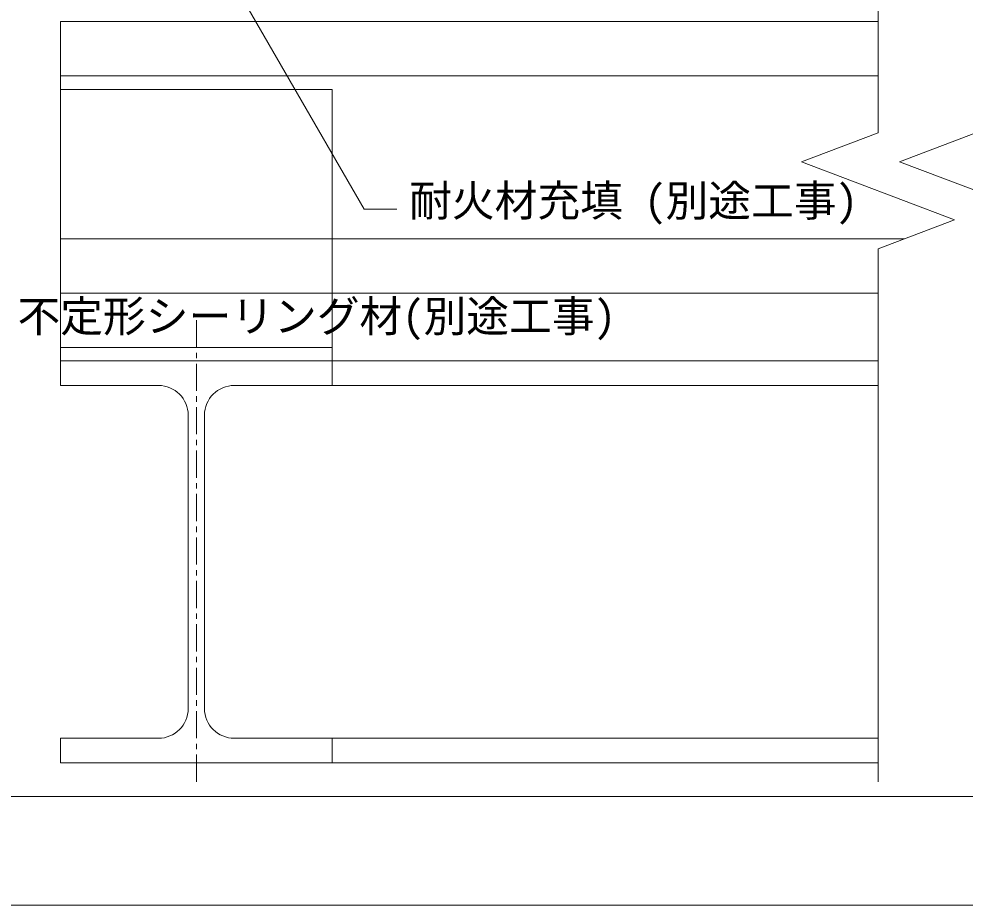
# Model space of a CAD drawing. Units: millimetres, scale not verified. Extents: x -840 to 840, y -594 to 594.
# Drawn here: x -537.5 to -189.1, y -594 to -267.6 of the extents above; entities that cross this region are included whole.
import ezdxf
from ezdxf.enums import TextEntityAlignment as Align

# ---------------------------------------------------------------- set-up
doc = ezdxf.new("R2010")
doc.units = ezdxf.units.MM
doc.header["$LTSCALE"] = 2
doc.linetypes.add('CHAIN1', pattern=[8, 5, -1, 1, -1])
for name, color, linetype, lineweight in [('0-0_輪郭線', 2, 'Continuous', 9), ('0-1_図面枠', 7, 'Continuous', 9), ('0-2_タイトル文字', 5, 'Continuous', 9), ('0-7_寸法線', 7, 'Continuous', 9), ('0-8_鋼材(C型・H鋼ｅｔｃ)', 7, 'Continuous', 9), ('0-9_中心線', 2, 'CHAIN1', 9), ('0-A_躯体', 7, 'Continuous', 9), ('1-5_破断線', 7, 'Continuous', 9)]:
    doc.layers.add(name, color=color, linetype=linetype, lineweight=lineweight)
doc.styles.add('ＭＳ ゴシック', font='')
doc.styles.get('ＭＳ ゴシック').set_extended_font_data('MS Gothic')

msp = doc.modelspace()

# ---------------------------------------------------------------- linework, layer by layer
at = {"layer": '0-0_輪郭線'}
msp.add_lwpolyline([(800, 554), (-800, 554), (-800, -554), (800, -554)], close=True, dxfattribs=at)
at = {"layer": '0-1_図面枠'}
msp.add_lwpolyline([(840, -594), (840, 594), (-840, 594), (-840, -594)], close=True, dxfattribs=at)
at = {"layer": '0-7_寸法線'}
msp.add_lwpolyline([(-468.532, -236.854), (-410.318, -337.685), (-398.318, -337.685)], dxfattribs=at)
at = {"layer": '0-8_鋼材(C型・H鋼ｅｔｃ)'}
for p, q in [((-422.14, -393.574), (-221.14, -393.574)), ((-486.14, -402.574), (-522.14, -402.574)), ((-422.14, -402.574), (-221.14, -402.574)), ((-475.14, -521.574), (-475.14, -413.574)), ((-469.14, -413.574), (-469.14, -521.574)), ((-422.14, -532.574), (-221.14, -532.574)), ((-422.14, -541.574), (-221.14, -541.574))]:
    msp.add_line(p, q, dxfattribs=at)
for points in [[(-522.14, -402.574), (-522.14, -393.574), (-422.14, -393.574), (-422.14, -402.574), (-458.14, -402.574)], [(-458.14, -532.574), (-422.14, -532.574), (-422.14, -541.574), (-522.14, -541.574), (-522.14, -532.574), (-486.14, -532.574)]]:
    msp.add_lwpolyline(points, dxfattribs=at)
for centre, start, end in [((-486.14, -413.574), 0, 90), ((-458.14, -413.574), 90, 180), ((-486.14, -521.574), 270, 0), ((-458.14, -521.574), 180, 270)]:
    msp.add_arc(centre, 11, start, end, dxfattribs=at)
at = {"layer": '0-9_中心線'}
msp.add_line((-472.14, -378.574), (-472.14, -549), dxfattribs=at)
at = {"layer": '0-A_躯体'}
for p, q in [((-522.14, -268.574), (-221.14, -268.574)), ((-522.14, -268.574), (-522.14, -393.574)), ((-522.14, -288.574), (-221.14, -288.574)), ((-522.14, -293.574), (-422.14, -293.574)), ((-422.14, -293.574), (-422.14, -393.574)), ((-522.14, -348.574), (-422.14, -348.574)), ((-422.14, -348.574), (-211.469, -348.574)), ((-522.14, -368.574), (-422.14, -368.574)), ((-422.14, -368.574), (-221.14, -368.574)), ((-522.14, -388.574), (-422.14, -388.574))]:
    msp.add_line(p, q, dxfattribs=at)
at = {"layer": '1-5_破断線'}
for p, q in [((-221.14, -309.499), (-221.14, -113.174)), ((-249.265, -320.186), (-221.14, -309.499)), ((-213.265, -320.186), (-185.14, -309.499)), ((-249.265, -320.186), (-193.015, -341.561)), ((-213.265, -320.186), (-157.015, -341.561)), ((-193.015, -341.561), (-221.14, -352.249)), ((-221.14, -548.574), (-221.14, -352.249))]:
    msp.add_line(p, q, dxfattribs=at)

# ---------------------------------------------------------------- texts
at = {"layer": '0-2_タイトル文字', "color": 7, "style": 'ＭＳ ゴシック'}
for s, p in [('耐火材充填 (別途工事)', (-393.777, -343.744)), ('不定形シーリング材(別途工事)', (-537.992, -386.321))]:
    msp.add_text(s, height=11.54, dxfattribs=at).set_placement(p, align=Align.BOTTOM_LEFT)

doc.saveas('drawing.dxf')
